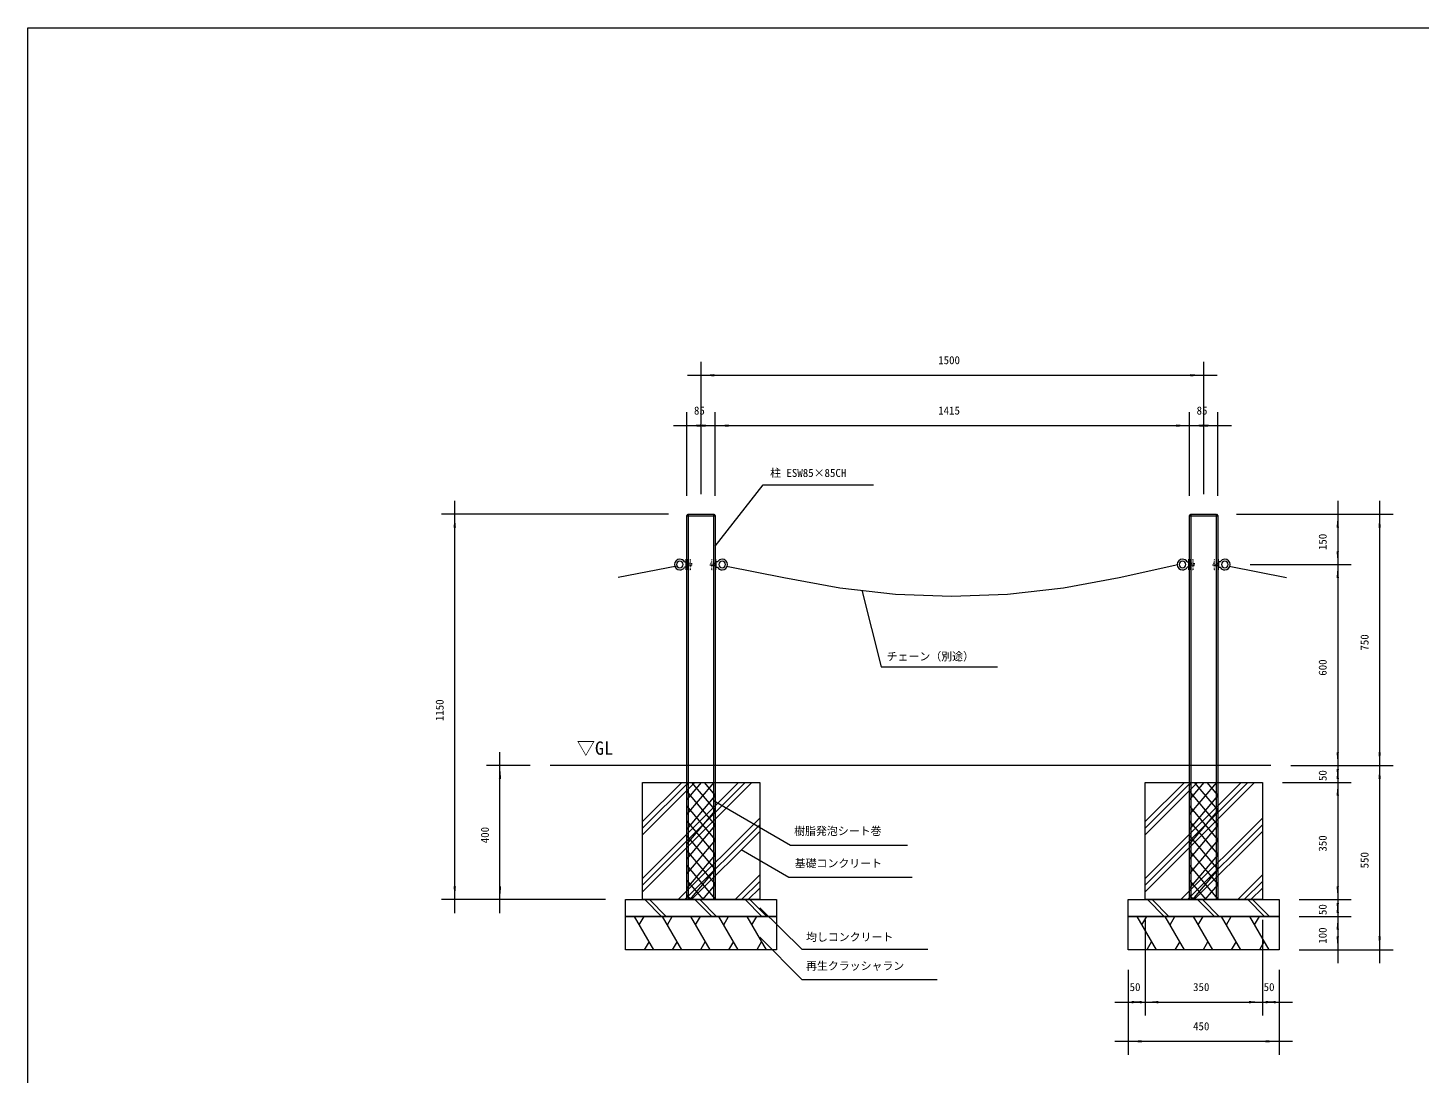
# Model space of a CAD drawing. Units: millimetres, scale not verified. Extents: x -3900 to 3900, y -2750 to 2750.
# Drawn here: x -3900 to 252, y -370 to 2750 of the extents above; entities that cross this region are included whole.
import ezdxf
from ezdxf.enums import TextEntityAlignment as Align

# ---------------------------------------------------------------- set-up
doc = ezdxf.new("R2010")
doc.units = ezdxf.units.MM
doc.header["$LTSCALE"] = 20
doc.linetypes.add('USER2', pattern=[0.208282, 0.069427, -0.138855])
doc.layers.add('0-1_IMPORTED', color=30, linetype='Continuous', lineweight=18)
doc.styles.add('ＭＳ ゴシック', font='')
doc.styles.get('ＭＳ ゴシック').set_extended_font_data('MS Gothic')

msp = doc.modelspace()

# ---------------------------------------------------------------- linework, layer by layer
at = {"layer": '0-1_IMPORTED', "color": 1}
for p, q in [((-1891, 1358), (-1891, 1753)), ((-391, 1358), (-391, 1753)), ((-1931, 1713), (-1891, 1713)), ((-1891, 1713), (-391, 1713)), ((-391, 1713), (-351, 1713)), ((-1933.5, 1353), (-1933.5, 1602.65)), ((-1848.5, 1353), (-1848.5, 1602.65)), ((-1848.5, 1353), (-1848.5, 1602.65)), ((-433.5, 1353), (-433.5, 1602.65)), ((-433.5, 1353), (-433.5, 1602.65)), ((-348.5, 1353), (-348.5, 1602.65)), ((-1973.5, 1562.65), (-1933.5, 1562.65)), ((-1933.5, 1562.65), (-1848.5, 1562.65)), ((-1888.5, 1562.65), (-1848.5, 1562.65)), ((-1848.5, 1562.65), (-1808.5, 1562.65)), ((-1848.5, 1562.65), (-433.5, 1562.65)), ((-473.5, 1562.65), (-433.5, 1562.65)), ((-433.5, 1562.65), (-393.5, 1562.65)), ((-433.5, 1562.65), (-348.5, 1562.65)), ((-348.5, 1562.65), (-308.5, 1562.65)), ((-2626, 1298), (-2626, 1338)), ((9, 1338), (9, 1298)), ((134, 1338), (134, 1298)), ((-1988.5, 1298), (-2666, 1298)), ((-2626, 148), (-2626, 1298)), ((-293.5, 1298), (49, 1298)), ((-233.5, 1298), (174, 1298)), ((9, 1298), (9, 1148)), ((134, 1298), (134, 548)), ((9, 1188), (9, 1148)), ((-251.9, 1148), (49, 1148)), ((-251.9, 1148), (49, 1148)), ((9, 1148), (9, 1108)), ((9, 1148), (9, 548)), ((-2491, 548), (-2491, 588)), ((9, 588), (9, 548)), ((134, 588), (134, 548)), ((-2401, 548), (-2531, 548)), ((-2491, 148), (-2491, 548)), ((-131, 548), (49, 548)), ((-131, 548), (49, 548)), ((-131, 548), (174, 548)), ((-131, 548), (174, 548)), ((9, 548), (9, 508)), ((9, 548), (9, 498)), ((134, 548), (134, 508)), ((134, 548), (134, -2)), ((9, 538), (9, 498)), ((-156, 498), (49, 498)), ((-156, 498), (49, 498)), ((9, 498), (9, 458)), ((9, 498), (9, 148)), ((-1629, 214), (-1771.45, 296.24)), ((-1261, 214), (-1629, 214)), ((9, 188), (9, 148)), ((-2176, 148), (-2666, 148)), ((-2626, 108), (-2626, 148)), ((-2176, 148), (-2531, 148)), ((-2491, 108), (-2491, 148)), ((-106, 148), (49, 148)), ((-106, 148), (49, 148)), ((9, 148), (9, 108)), ((9, 148), (9, 98)), ((9, 138), (9, 98)), ((-566, 88), (-566, -198)), ((-566, 88), (-566, -198)), ((-216, 88), (-216, -198)), ((-216, 88), (-216, -198)), ((-106, 98), (49, 98)), ((-106, 98), (49, 98)), ((9, 98), (9, 58)), ((9, 98), (9, -2)), ((-106, -2), (49, -2)), ((-106, -2), (174, -2)), ((9, -2), (9, -42)), ((134, -2), (134, -42)), ((-616, -62), (-616, -198)), ((-616, -62), (-616, -315)), ((-166, -62), (-166, -198)), ((-166, -62), (-166, -315)), ((-656, -158), (-616, -158)), ((-616, -158), (-566, -158)), ((-606, -158), (-566, -158)), ((-566, -158), (-526, -158)), ((-566, -158), (-216, -158)), ((-256, -158), (-216, -158)), ((-216, -158), (-176, -158)), ((-216, -158), (-166, -158)), ((-166, -158), (-126, -158)), ((-616, -275), (-656, -275)), ((-166, -275), (-616, -275)), ((-126, -275), (-166, -275))]:
    msp.add_line(p, q, dxfattribs=at)
at = {"layer": '0-1_IMPORTED'}
for p, q in [((-1933.5, 1293), (-1848.5, 1293)), ((-1928.5, 148), (-1928.5, 1298)), ((-1853.5, 1298), (-1853.5, 148)), ((-433.5, 1293), (-348.5, 1293)), ((-428.5, 148), (-428.5, 1298)), ((-353.5, 1298), (-353.5, 148)), ((-1963.14, 1143.72), (-2137.87, 1109.01)), ((-1940.25, 1156), (-1936.1, 1156)), ((-1936.1, 1140), (-1940.25, 1140)), ((-1841.75, 1156), (-1845.9, 1156)), ((-1845.9, 1140), (-1841.75, 1140)), ((-1815.24, 1143), (-1644.13, 1109.01)), ((-440.25, 1156), (-436.1, 1156)), ((-436.1, 1140), (-440.25, 1140)), ((-341.75, 1156), (-345.9, 1156)), ((-345.9, 1140), (-341.75, 1140)), ((-315.24, 1143), (-144.13, 1109.01)), ((-1644.13, 1109.01), (-1477.25, 1078.09)), ((-1477.25, 1078.09), (-1310.38, 1059.54)), ((-1310.38, 1059.54), (-1143.5, 1053.36)), ((-191, 548), (-2341, 548)), ((-2066, 341.11), (-1909.11, 498)), ((-2066, 171.4), (-1739.4, 498)), ((-2066, 360.91), (-1928.91, 498)), ((-2066, 191.2), (-1759.2, 498)), ((-2066, 380.71), (-1948.71, 498)), ((-2066, 211), (-1779, 498)), ((-1933.5, 490.07), (-1926.76, 498)), ((-1933.5, 445.87), (-1889.19, 498)), ((-1933.5, 401.68), (-1851.63, 498)), ((-1848.5, 371.62), (-1933.5, 471.62)), ((-1933.5, 357.49), (-1848.5, 457.49)), ((-1848.5, 415.82), (-1918.36, 498)), ((-1848.5, 460.01), (-1880.79, 498)), ((-566, 341.11), (-409.11, 498)), ((-566, 171.4), (-239.4, 498)), ((-566, 360.91), (-428.91, 498)), ((-566, 191.2), (-259.2, 498)), ((-566, 380.71), (-448.71, 498)), ((-566, 211), (-279, 498)), ((-433.5, 490.07), (-426.76, 498)), ((-433.5, 445.87), (-389.19, 498)), ((-433.5, 401.68), (-351.63, 498)), ((-348.5, 371.62), (-433.5, 471.62)), ((-433.5, 357.49), (-348.5, 457.49)), ((-348.5, 415.82), (-418.36, 498)), ((-348.5, 460.01), (-380.79, 498)), ((-1848.5, 327.43), (-1933.5, 427.43)), ((-348.5, 327.43), (-433.5, 427.43)), ((-1959.29, 148), (-1716, 391.29)), ((-1933.5, 313.29), (-1848.5, 413.29)), ((-1848.5, 283.23), (-1933.5, 383.23)), ((-459.29, 148), (-216, 391.29)), ((-433.5, 313.29), (-348.5, 413.29)), ((-348.5, 283.23), (-433.5, 383.23)), ((-1939.5, 148), (-1716, 371.5)), ((-1933.5, 269.1), (-1848.5, 369.1)), ((-1848.5, 239.04), (-1933.5, 339.04)), ((-1919.7, 148), (-1716, 351.7)), ((-439.5, 148), (-216, 371.5)), ((-433.5, 269.1), (-348.5, 369.1)), ((-348.5, 239.04), (-433.5, 339.04)), ((-419.7, 148), (-216, 351.7)), ((-1933.5, 224.9), (-1848.5, 324.9)), ((-1848.5, 194.84), (-1933.5, 294.84)), ((-433.5, 224.9), (-348.5, 324.9)), ((-348.5, 194.84), (-433.5, 294.84)), ((-1933.5, 180.71), (-1848.5, 280.71)), ((-1848.5, 150.65), (-1933.5, 250.65)), ((-433.5, 180.71), (-348.5, 280.71)), ((-348.5, 150.65), (-433.5, 250.65)), ((-1923.74, 148), (-1848.5, 236.51)), ((-1789.59, 148), (-1716, 221.59)), ((-423.74, 148), (-348.5, 236.51)), ((-289.59, 148), (-216, 221.59)), ((-1883.81, 148), (-1933.5, 206.46)), ((-1886.17, 148), (-1848.5, 192.32)), ((-1769.79, 148), (-1716, 201.79)), ((-1749.99, 148), (-1716, 181.99)), ((-383.81, 148), (-433.5, 206.46)), ((-386.17, 148), (-348.5, 192.32)), ((-269.79, 148), (-216, 201.79)), ((-249.99, 148), (-216, 181.99)), ((-2059.14, 148), (-2009.14, 98)), ((-2045, 148), (-1995, 98)), ((-1921.38, 148), (-1933.5, 162.26)), ((-1909.14, 148), (-1859.14, 98)), ((-1895, 148), (-1845, 98)), ((-1848.61, 148), (-1848.5, 148.13)), ((-1759.14, 148), (-1709.14, 98)), ((-1745, 148), (-1695, 98)), ((-559.14, 148), (-509.14, 98)), ((-545, 148), (-495, 98)), ((-421.38, 148), (-433.5, 162.26)), ((-409.14, 148), (-359.14, 98)), ((-395, 148), (-345, 98)), ((-348.61, 148), (-348.5, 148.13)), ((-259.14, 148), (-209.14, 98)), ((-245, 148), (-195, 98)), ((-2031.87, -2), (-2089.61, 98)), ((-2075.17, 73), (-2060.74, 98)), ((-1947.87, -2), (-2005.61, 98)), ((-1991.17, 73), (-1976.74, 98)), ((-1863.87, -2), (-1921.61, 98)), ((-1907.17, 73), (-1892.74, 98)), ((-1779.87, -2), (-1837.61, 98)), ((-1823.17, 73), (-1808.74, 98)), ((-1695.87, -2), (-1753.61, 98)), ((-1739.17, 73), (-1724.74, 98)), ((-531.87, -2), (-589.61, 98)), ((-575.17, 73), (-560.74, 98)), ((-447.87, -2), (-505.61, 98)), ((-491.17, 73), (-476.74, 98)), ((-363.87, -2), (-421.61, 98)), ((-407.17, 73), (-392.74, 98)), ((-279.87, -2), (-337.61, 98)), ((-323.17, 73), (-308.74, 98)), ((-195.87, -2), (-253.61, 98)), ((-239.17, 73), (-224.74, 98)), ((-2046.31, 23), (-2060.74, -2)), ((-1962.31, 23), (-1976.74, -2)), ((-1878.31, 23), (-1892.74, -2)), ((-1794.31, 23), (-1808.74, -2)), ((-1710.31, 23), (-1724.74, -2)), ((-546.31, 23), (-560.74, -2)), ((-462.31, 23), (-476.74, -2)), ((-378.31, 23), (-392.74, -2)), ((-294.31, 23), (-308.74, -2)), ((-210.31, 23), (-224.74, -2))]:
    msp.add_line(p, q, dxfattribs=at)
at = {"layer": '0-1_IMPORTED', "linetype": 'USER2'}
for p, q in [((-1933.1, 1144), (-1933.1, 1152)), ((-1931.1, 1144), (-1931.1, 1152)), ((-1929.1, 1144), (-1929.1, 1152)), ((-1927.1, 1144), (-1927.1, 1152)), ((-1925.1, 1144), (-1925.1, 1152)), ((-1923.1, 1144), (-1923.1, 1152)), ((-1921.1, 1144), (-1921.1, 1152)), ((-1860.9, 1144), (-1860.9, 1152)), ((-1858.9, 1144), (-1858.9, 1152)), ((-1856.9, 1144), (-1856.9, 1152)), ((-1854.9, 1144), (-1854.9, 1152)), ((-1852.9, 1144), (-1852.9, 1152)), ((-1850.9, 1144), (-1850.9, 1152)), ((-1848.9, 1144), (-1848.9, 1152)), ((-433.1, 1144), (-433.1, 1152)), ((-431.1, 1144), (-431.1, 1152)), ((-429.1, 1144), (-429.1, 1152)), ((-427.1, 1144), (-427.1, 1152)), ((-425.1, 1144), (-425.1, 1152)), ((-423.1, 1144), (-423.1, 1152)), ((-421.1, 1144), (-421.1, 1152)), ((-360.9, 1144), (-360.9, 1152)), ((-358.9, 1144), (-358.9, 1152)), ((-356.9, 1144), (-356.9, 1152)), ((-354.9, 1144), (-354.9, 1152)), ((-352.9, 1144), (-352.9, 1152)), ((-350.9, 1144), (-350.9, 1152)), ((-348.9, 1144), (-348.9, 1152))]:
    msp.add_line(p, q, dxfattribs=at)
at = {"layer": '0-1_IMPORTED'}
for points in [[(-3900, 2750), (3900, 2750), (3900, -2750), (-3900, -2750)], [(-1929.25, 1298), (-1852.75, 1298), (-1848.5, 1293), (-1848.5, 148), (-1933.5, 148), (-1933.5, 1293)], [(-429.25, 1298), (-352.75, 1298), (-348.5, 1293), (-348.5, 148), (-433.5, 148), (-433.5, 1293)], [(-1935.1, 1164), (-1933.5, 1164), (-1933.5, 1132), (-1935.1, 1132)], [(-1846.9, 1164), (-1848.5, 1164), (-1848.5, 1132), (-1846.9, 1132)], [(-435.1, 1164), (-433.5, 1164), (-433.5, 1132), (-435.1, 1132)], [(-346.9, 1164), (-348.5, 1164), (-348.5, 1132), (-346.9, 1132)], [(-2066, 498), (-1716, 498), (-1716, 148), (-2066, 148)], [(-1933.5, 498), (-1848.5, 498), (-1848.5, 148), (-1933.5, 148)], [(-566, 498), (-216, 498), (-216, 148), (-566, 148)], [(-433.5, 498), (-348.5, 498), (-348.5, 148), (-433.5, 148)], [(-2116, 148), (-1666, 148), (-1666, 98), (-2116, 98)], [(-616, 148), (-166, 148), (-166, 98), (-616, 98)], [(-2116, 98), (-1666, 98), (-1666, -2), (-2116, -2)], [(-616, 98), (-166, 98), (-166, -2), (-616, -2)]]:
    msp.add_lwpolyline(points, close=True, dxfattribs=at)
at = {"layer": '0-1_IMPORTED', "color": 1}
for points in [[(-1848.5, 1203), (-1706, 1386), (-1376, 1386)], [(-1411, 1071.76), (-1353.89, 842.58), (-1006, 842.58)], [(-1274.52, 309.98), (-1624, 309.98), (-1853.5, 443.26)], [(-1214, -1), (-1589, -1), (-1716, 123)], [(-1186, -91), (-1589, -91), (-1716, 36)]]:
    msp.add_lwpolyline(points, dxfattribs=at)
at = {"layer": '0-1_IMPORTED', "linetype": 'USER2'}
for points in [[(-1928.5, 1163), (-1923.1, 1163), (-1923.1, 1132), (-1928.5, 1132)], [(-1858.9, 1163), (-1853.5, 1163), (-1853.5, 1132), (-1858.9, 1132)], [(-428.5, 1163), (-423.1, 1163), (-423.1, 1132), (-428.5, 1132)], [(-358.9, 1163), (-353.5, 1163), (-353.5, 1132), (-358.9, 1132)], [(-1935.1, 1152), (-1919.1, 1152), (-1919.1, 1144), (-1935.1, 1144)], [(-1862.9, 1152), (-1846.9, 1152), (-1846.9, 1144), (-1862.9, 1144)], [(-435.1, 1152), (-419.1, 1152), (-419.1, 1144), (-435.1, 1144)], [(-362.9, 1152), (-346.9, 1152), (-346.9, 1144), (-362.9, 1144)]]:
    msp.add_lwpolyline(points, close=True, dxfattribs=at)
at = {"layer": '0-1_IMPORTED'}
for points in [[(-1935.1, 1155), (-1935.1, 1148), (-1935.1, 1141)], [(-1846.9, 1155), (-1846.9, 1148), (-1846.9, 1141)], [(-809.75, 1078.09), (-642.88, 1109), (-468.1, 1148)], [(-435.1, 1155), (-435.1, 1148), (-435.1, 1141)], [(-346.9, 1155), (-346.9, 1148), (-346.9, 1141)], [(-1143.5, 1053.36), (-976.63, 1059.54), (-809.75, 1078.09)]]:
    msp.add_lwpolyline(points, dxfattribs=at)
for centre, radius, start, end in [((-1954.1, 1148), 16, 90, 180), ((-1954.1, 1148.01), 15.99, 29.98237, 90), ((-1827.9, 1148.01), 15.99, 90, 150.01763), ((-1827.9, 1148), 16, 0, 90), ((-454.1, 1148), 16, 90, 180), ((-454.1, 1148.01), 15.99, 29.98237, 90), ((-327.9, 1148.01), 15.99, 90, 150.01763), ((-327.9, 1148), 16, 0, 90), ((-1954.1, 1148), 16, 180, 270), ((-1954.1, 1148), 10, 90, 180), ((-1954.1, 1148), 10, 180, 270), ((-1954.1, 1148), 10, 0, 90), ((-1954.1, 1148), 10, 270, 0), ((-1954.1, 1147.99), 15.99, 270, 330.01763), ((-1936.1, 1155), 1, 0, 90), ((-1936.1, 1141), 1, 270, 0), ((-1845.9, 1155), 1, 90, 180), ((-1845.9, 1141), 1, 180, 270), ((-1827.9, 1147.99), 15.99, 209.98237, 270), ((-1827.9, 1148), 10, 90, 180), ((-1827.9, 1148), 10, 180, 270), ((-1827.9, 1148), 10, 0, 90), ((-1827.9, 1148), 16, 270, 0), ((-1827.9, 1148), 10, 270, 0), ((-454.1, 1148), 16, 180, 270), ((-454.1, 1148), 10, 90, 180), ((-454.1, 1148), 10, 180, 270), ((-454.1, 1148), 10, 0, 90), ((-454.1, 1148), 10, 270, 0), ((-454.1, 1147.99), 15.99, 270, 330.01763), ((-436.1, 1155), 1, 0, 90), ((-436.1, 1141), 1, 270, 360), ((-345.9, 1155), 1, 90, 180), ((-345.9, 1141), 1, 180, 270), ((-327.9, 1147.99), 15.99, 209.98237, 270), ((-327.9, 1148), 10, 90, 180), ((-327.9, 1148), 10, 180, 270), ((-327.9, 1148), 10, 0, 90), ((-327.9, 1148), 16, 270, 0), ((-327.9, 1148), 10, 270, 360)]:
    msp.add_arc(centre, radius, start, end, dxfattribs=at)
at = {"layer": '0-1_IMPORTED', "color": 1}
for points in [[(-1891, 1713), (-1851, 1716.5), (-1851, 1709.5)], [(-391, 1713), (-431, 1709.5), (-431, 1716.5)], [(-1933.5, 1562.65), (-1893.5, 1566.15), (-1893.5, 1559.15)], [(-1848.5, 1562.65), (-1888.5, 1559.15), (-1888.5, 1566.15)], [(-1848.5, 1562.65), (-1808.5, 1566.15), (-1808.5, 1559.15)], [(-433.5, 1562.65), (-473.5, 1559.15), (-473.5, 1566.15)], [(-433.5, 1562.65), (-393.5, 1566.15), (-393.5, 1559.15)], [(-348.5, 1562.65), (-388.5, 1559.15), (-388.5, 1566.15)], [(-2626, 1298), (-2622.5, 1258), (-2629.5, 1258)], [(9, 1298), (12.5, 1258), (5.5, 1258)], [(134, 1298), (137.5, 1258), (130.5, 1258)], [(9, 1148), (5.5, 1188), (12.5, 1188)], [(9, 1148), (12.5, 1108), (5.5, 1108)], [(9, 548), (5.5, 588), (12.5, 588)], [(134, 548), (130.5, 588), (137.5, 588)], [(-2491, 548), (-2487.5, 508), (-2494.5, 508)], [(9, 548), (12.5, 508), (5.5, 508)], [(134, 548), (137.5, 508), (130.5, 508)], [(9, 498), (5.5, 538), (12.5, 538)], [(9, 498), (12.5, 458), (5.5, 458)], [(-2626, 148), (-2629.5, 188), (-2622.5, 188)], [(-2491, 148), (-2494.5, 188), (-2487.5, 188)], [(9, 148), (5.5, 188), (12.5, 188)], [(9, 148), (12.5, 108), (5.5, 108)], [(9, 98), (5.5, 138), (12.5, 138)], [(9, 98), (12.5, 58), (5.5, 58)], [(9, -2), (5.5, 38), (12.5, 38)], [(134, -2), (130.5, 38), (137.5, 38)], [(-616, -158), (-576, -154.5), (-576, -161.5)], [(-566, -158), (-606, -161.5), (-606, -154.5)], [(-566, -158), (-526, -154.5), (-526, -161.5)], [(-216, -158), (-256, -161.5), (-256, -154.5)], [(-216, -158), (-176, -154.5), (-176, -161.5)], [(-166, -158), (-206, -161.5), (-206, -154.5)], [(-616, -275), (-576, -271.5), (-576, -278.5)], [(-166, -275), (-206, -278.5), (-206, -271.5)]]:
    msp.add_solid(points, dxfattribs=at)

# ---------------------------------------------------------------- texts
at = {"layer": '0-1_IMPORTED', "color": 7, "style": 'ＭＳ ゴシック'}
for s, height, p in [('1500', 23.88, (-1183.33, 1738.93)), ('85', 23.88, (-1912.17, 1588.58)), ('85', 23.88, (-412.17, 1588.58)), ('1415', 23.88, (-1183.33, 1588.58)), ('柱 ESW85×85CH', 23.88, (-1685.03, 1402.39)), ('チェーン（別途）', 23.88, (-1337.08, 854.59)), ('▽GL', 39.81, (-2261.86, 568.38)), ('樹脂発泡シート巻', 23.88, (-1613.18, 333.69)), ('基礎コンクリート', 23.88, (-1611.43, 237.17)), ('均しコンクリート', 23.88, (-1577.71, 17.17)), ('再生クラッシャラン', 23.88, (-1577.71, -68.97)), ('50', 23.88, (-612.17, -132.07)), ('350', 23.88, (-422.75, -132.07)), ('50', 23.88, (-212.17, -132.07)), ('450', 23.88, (-422.75, -249.07))]:
    msp.add_text(s, height=height, dxfattribs=at).set_placement(p, align=Align.BOTTOM_LEFT)
for s, p in [('150', (-16.93, 1191.25)), ('750', (108.07, 891.25)), ('600', (-16.93, 816.25)), ('1150', (-2651.93, 680.67)), ('50', (-16.93, 501.83)), ('400', (-2516.93, 316.25)), ('350', (-16.93, 291.25)), ('550', (108.07, 241.25)), ('50', (-16.93, 101.83)), ('100', (-16.93, 16.25))]:
    msp.add_text(s, height=23.88, rotation=90, dxfattribs=at).set_placement(p, align=Align.BOTTOM_LEFT)

doc.saveas('drawing.dxf')
